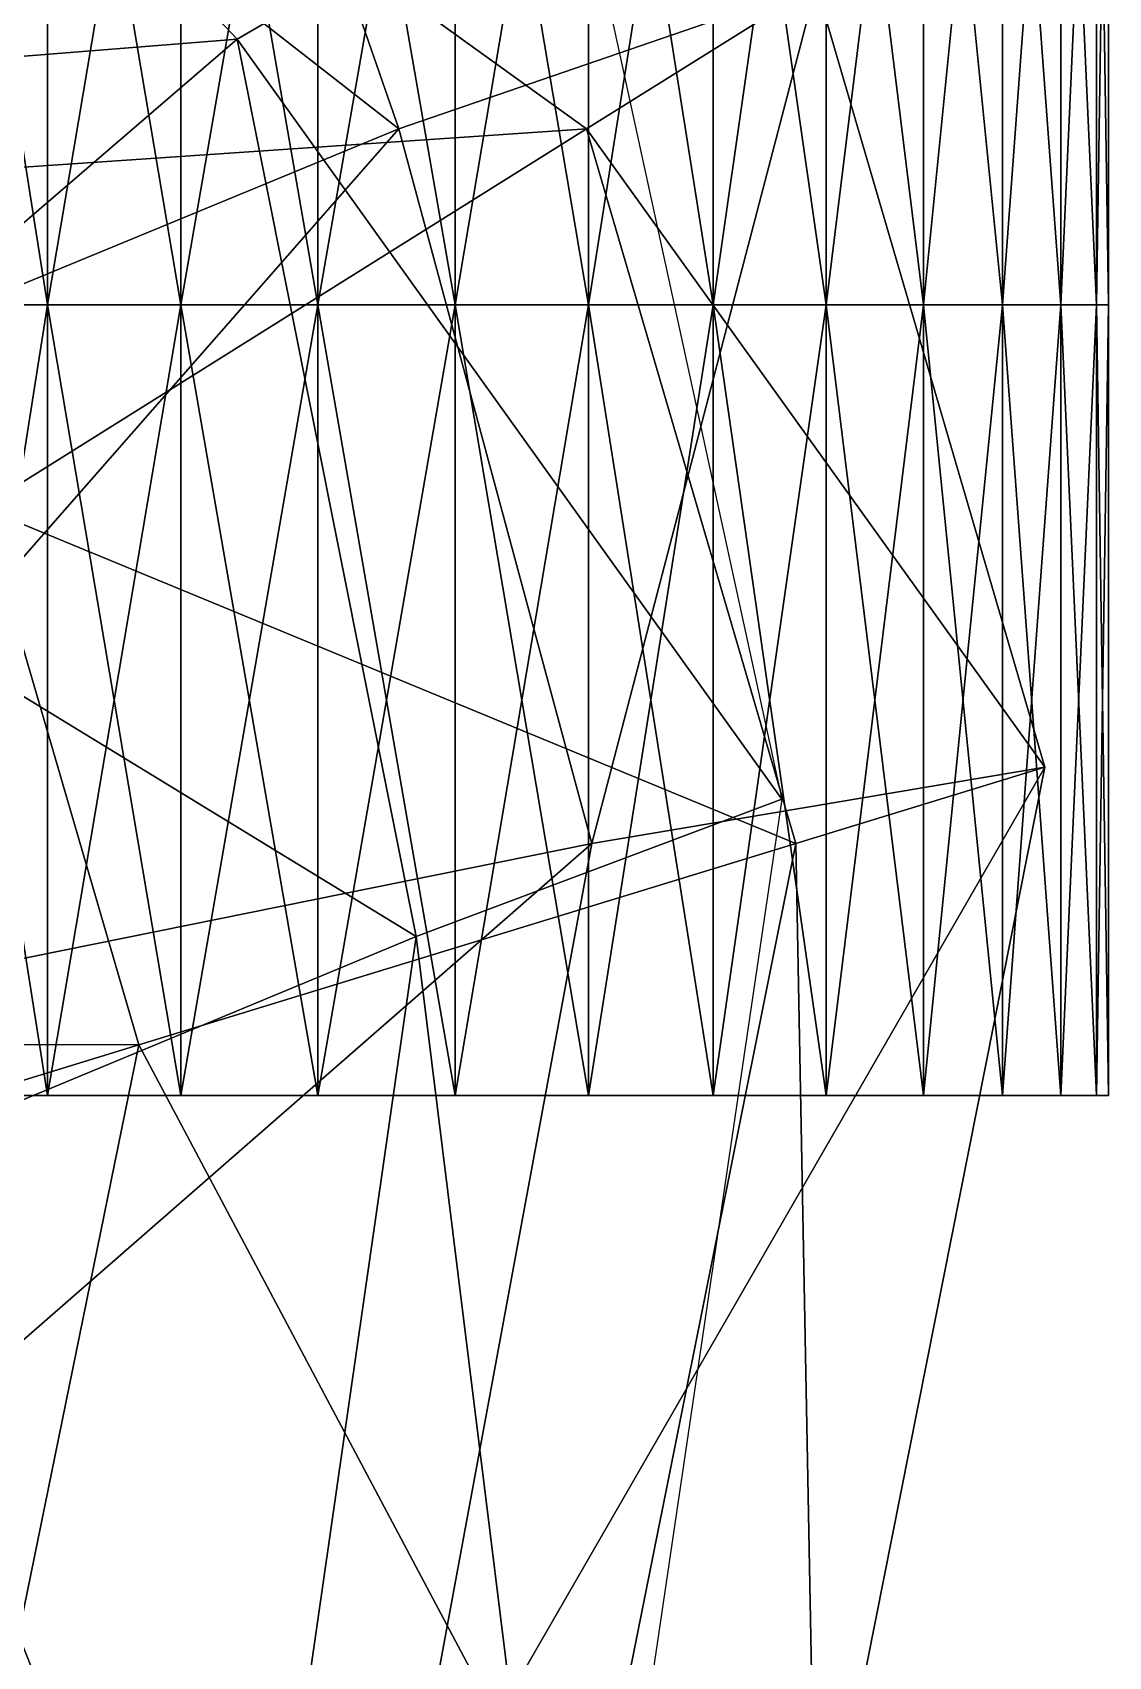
# Model space of a CAD drawing. Header units: metres. Extents: x -2.13 to 2.13, y -3.02 to 3.
# Drawn here: x 1.1074 to 1.1686, y 0.5131 to 0.6055 of the extents above; entities that cross this region are included whole.
import ezdxf

# ---------------------------------------------------------------- set-up
doc = ezdxf.new("R2010")
doc.units = ezdxf.units.M

msp = doc.modelspace()

# ---------------------------------------------------------------- linework, layer by layer
at = {"layer": 'Cylinder 4'}
for points in [[(1.1011, 0.59, 1.071221), (1.108209, 0.635, 1.074536), (1.108209, 0.59, 1.074536)], [(1.1011, 0.59, 1.071221), (1.1011, 0.635, 1.071221), (1.108209, 0.635, 1.074536)], [(1.108209, 0.59, 0.989964), (1.1011, 0.635, 0.993279), (1.1011, 0.59, 0.993279)], [(1.108209, 0.59, 0.989964), (1.108209, 0.635, 0.989964), (1.1011, 0.635, 0.993279)], [(1.108209, 0.59, 1.074536), (1.115786, 0.635, 1.076566), (1.115786, 0.59, 1.076566)], [(1.108209, 0.59, 1.074536), (1.108209, 0.635, 1.074536), (1.115786, 0.635, 1.076566)], [(1.115786, 0.59, 0.987934), (1.108209, 0.635, 0.989964), (1.108209, 0.59, 0.989964)], [(1.115786, 0.59, 0.987934), (1.115786, 0.635, 0.987934), (1.108209, 0.635, 0.989964)], [(1.115786, 0.59, 1.076566), (1.1236, 0.635, 1.07725), (1.1236, 0.59, 1.07725)], [(1.115786, 0.59, 1.076566), (1.115786, 0.635, 1.076566), (1.1236, 0.635, 1.07725)], [(1.1236, 0.59, 0.98725), (1.115786, 0.635, 0.987934), (1.115786, 0.59, 0.987934)], [(1.1236, 0.59, 0.98725), (1.1236, 0.635, 0.98725), (1.115786, 0.635, 0.987934)], [(1.131414, 0.59, 0.987934), (1.1236, 0.635, 0.98725), (1.1236, 0.59, 0.98725)], [(1.131414, 0.59, 0.987934), (1.131414, 0.635, 0.987934), (1.1236, 0.635, 0.98725)], [(1.1236, 0.59, 1.07725), (1.131414, 0.635, 1.076566), (1.131414, 0.59, 1.076566)], [(1.1236, 0.59, 1.07725), (1.1236, 0.635, 1.07725), (1.131414, 0.635, 1.076566)], [(1.138991, 0.59, 0.989964), (1.131414, 0.635, 0.987934), (1.131414, 0.59, 0.987934)], [(1.138991, 0.59, 0.989964), (1.138991, 0.635, 0.989964), (1.131414, 0.635, 0.987934)], [(1.131414, 0.59, 1.076566), (1.138991, 0.635, 1.074536), (1.138991, 0.59, 1.074536)], [(1.131414, 0.59, 1.076566), (1.131414, 0.635, 1.076566), (1.138991, 0.635, 1.074536)], [(1.1461, 0.59, 0.993279), (1.138991, 0.635, 0.989964), (1.138991, 0.59, 0.989964)], [(1.1461, 0.59, 0.993279), (1.1461, 0.635, 0.993279), (1.138991, 0.635, 0.989964)], [(1.138991, 0.59, 1.074536), (1.1461, 0.635, 1.071221), (1.1461, 0.59, 1.071221)], [(1.138991, 0.59, 1.074536), (1.138991, 0.635, 1.074536), (1.1461, 0.635, 1.071221)], [(1.152525, 0.59, 0.997778), (1.1461, 0.635, 0.993279), (1.1461, 0.59, 0.993279)], [(1.152525, 0.59, 0.997778), (1.152525, 0.635, 0.997778), (1.1461, 0.635, 0.993279)], [(1.1461, 0.59, 1.071221), (1.152525, 0.635, 1.066722), (1.152525, 0.59, 1.066722)], [(1.1461, 0.59, 1.071221), (1.1461, 0.635, 1.071221), (1.152525, 0.635, 1.066722)], [(1.158072, 0.59, 1.003325), (1.152525, 0.635, 0.997778), (1.152525, 0.59, 0.997778)], [(1.158072, 0.59, 1.003325), (1.158072, 0.635, 1.003325), (1.152525, 0.635, 0.997778)], [(1.152525, 0.59, 1.066722), (1.158072, 0.635, 1.061176), (1.158072, 0.59, 1.061175)], [(1.152525, 0.59, 1.066722), (1.152525, 0.635, 1.066722), (1.158072, 0.635, 1.061176)], [(1.162571, 0.59, 1.00975), (1.158072, 0.635, 1.003325), (1.158072, 0.59, 1.003325)], [(1.162571, 0.59, 1.00975), (1.162571, 0.635, 1.00975), (1.158072, 0.635, 1.003325)], [(1.158072, 0.59, 1.061175), (1.162571, 0.635, 1.05475), (1.162571, 0.59, 1.05475)], [(1.158072, 0.59, 1.061175), (1.158072, 0.635, 1.061176), (1.162571, 0.635, 1.05475)], [(1.165886, 0.59, 1.016859), (1.162571, 0.635, 1.00975), (1.162571, 0.59, 1.00975)], [(1.165886, 0.59, 1.016859), (1.165886, 0.635, 1.016859), (1.162571, 0.635, 1.00975)], [(1.162571, 0.59, 1.05475), (1.165886, 0.635, 1.047641), (1.165886, 0.59, 1.047641)], [(1.162571, 0.59, 1.05475), (1.162571, 0.635, 1.05475), (1.165886, 0.635, 1.047641)], [(1.167916, 0.59, 1.024436), (1.165886, 0.635, 1.016859), (1.165886, 0.59, 1.016859)], [(1.167916, 0.59, 1.024436), (1.167916, 0.635, 1.024436), (1.165886, 0.635, 1.016859)], [(1.165886, 0.59, 1.047641), (1.167916, 0.635, 1.040064), (1.167916, 0.59, 1.040064)], [(1.165886, 0.59, 1.047641), (1.165886, 0.635, 1.047641), (1.167916, 0.635, 1.040064)], [(1.1686, 0.59, 1.03225), (1.167916, 0.635, 1.024436), (1.167916, 0.59, 1.024436)], [(1.1686, 0.59, 1.03225), (1.1686, 0.635, 1.03225), (1.167916, 0.635, 1.024436)], [(1.167916, 0.59, 1.040064), (1.1686, 0.635, 1.03225), (1.1686, 0.59, 1.03225)], [(1.167916, 0.59, 1.040064), (1.167916, 0.635, 1.040064), (1.1686, 0.635, 1.03225)], [(1.1011, 0.545, 1.071221), (1.108209, 0.59, 1.074536), (1.108209, 0.545, 1.074536)], [(1.1011, 0.545, 1.071221), (1.1011, 0.59, 1.071221), (1.108209, 0.59, 1.074536)], [(1.108209, 0.545, 0.989964), (1.1011, 0.59, 0.993279), (1.1011, 0.545, 0.993279)], [(1.108209, 0.545, 0.989964), (1.108209, 0.59, 0.989964), (1.1011, 0.59, 0.993279)], [(1.108209, 0.545, 1.074536), (1.115786, 0.59, 1.076566), (1.115786, 0.545, 1.076566)], [(1.108209, 0.545, 1.074536), (1.108209, 0.59, 1.074536), (1.115786, 0.59, 1.076566)], [(1.115786, 0.545, 0.987934), (1.108209, 0.59, 0.989964), (1.108209, 0.545, 0.989964)], [(1.115786, 0.545, 0.987934), (1.115786, 0.59, 0.987934), (1.108209, 0.59, 0.989964)], [(1.115786, 0.545, 1.076566), (1.1236, 0.59, 1.07725), (1.1236, 0.545, 1.07725)], [(1.115786, 0.545, 1.076566), (1.115786, 0.59, 1.076566), (1.1236, 0.59, 1.07725)], [(1.1236, 0.545, 0.98725), (1.115786, 0.59, 0.987934), (1.115786, 0.545, 0.987934)], [(1.1236, 0.545, 0.98725), (1.1236, 0.59, 0.98725), (1.115786, 0.59, 0.987934)], [(1.131414, 0.545, 0.987934), (1.1236, 0.59, 0.98725), (1.1236, 0.545, 0.98725)], [(1.131414, 0.545, 0.987934), (1.131414, 0.59, 0.987934), (1.1236, 0.59, 0.98725)], [(1.1236, 0.545, 1.07725), (1.131414, 0.59, 1.076566), (1.131414, 0.545, 1.076566)], [(1.1236, 0.545, 1.07725), (1.1236, 0.59, 1.07725), (1.131414, 0.59, 1.076566)], [(1.138991, 0.545, 0.989964), (1.131414, 0.59, 0.987934), (1.131414, 0.545, 0.987934)], [(1.138991, 0.545, 0.989964), (1.138991, 0.59, 0.989964), (1.131414, 0.59, 0.987934)], [(1.131414, 0.545, 1.076566), (1.138991, 0.59, 1.074536), (1.138991, 0.545, 1.074536)], [(1.131414, 0.545, 1.076566), (1.131414, 0.59, 1.076566), (1.138991, 0.59, 1.074536)], [(1.1461, 0.545, 0.993279), (1.138991, 0.59, 0.989964), (1.138991, 0.545, 0.989964)], [(1.1461, 0.545, 0.993279), (1.1461, 0.59, 0.993279), (1.138991, 0.59, 0.989964)], [(1.138991, 0.545, 1.074536), (1.1461, 0.59, 1.071221), (1.1461, 0.545, 1.071221)], [(1.138991, 0.545, 1.074536), (1.138991, 0.59, 1.074536), (1.1461, 0.59, 1.071221)], [(1.152525, 0.545, 0.997778), (1.1461, 0.59, 0.993279), (1.1461, 0.545, 0.993279)], [(1.152525, 0.545, 0.997778), (1.152525, 0.59, 0.997778), (1.1461, 0.59, 0.993279)], [(1.1461, 0.545, 1.071221), (1.152525, 0.59, 1.066722), (1.152525, 0.545, 1.066722)], [(1.1461, 0.545, 1.071221), (1.1461, 0.59, 1.071221), (1.152525, 0.59, 1.066722)], [(1.158072, 0.545, 1.003325), (1.152525, 0.59, 0.997778), (1.152525, 0.545, 0.997778)], [(1.158072, 0.545, 1.003325), (1.158072, 0.59, 1.003325), (1.152525, 0.59, 0.997778)], [(1.152525, 0.545, 1.066722), (1.158072, 0.59, 1.061175), (1.158072, 0.545, 1.061175)], [(1.152525, 0.545, 1.066722), (1.152525, 0.59, 1.066722), (1.158072, 0.59, 1.061175)], [(1.162571, 0.545, 1.00975), (1.158072, 0.59, 1.003325), (1.158072, 0.545, 1.003325)], [(1.162571, 0.545, 1.00975), (1.162571, 0.59, 1.00975), (1.158072, 0.59, 1.003325)], [(1.158072, 0.545, 1.061175), (1.162571, 0.59, 1.05475), (1.162571, 0.545, 1.05475)], [(1.158072, 0.545, 1.061175), (1.158072, 0.59, 1.061175), (1.162571, 0.59, 1.05475)], [(1.165886, 0.545, 1.016859), (1.162571, 0.59, 1.00975), (1.162571, 0.545, 1.00975)], [(1.165886, 0.545, 1.016859), (1.165886, 0.59, 1.016859), (1.162571, 0.59, 1.00975)], [(1.162571, 0.545, 1.05475), (1.165886, 0.59, 1.047641), (1.165886, 0.545, 1.047641)], [(1.162571, 0.545, 1.05475), (1.162571, 0.59, 1.05475), (1.165886, 0.59, 1.047641)], [(1.167916, 0.545, 1.024436), (1.165886, 0.59, 1.016859), (1.165886, 0.545, 1.016859)], [(1.167916, 0.545, 1.024436), (1.167916, 0.59, 1.024436), (1.165886, 0.59, 1.016859)], [(1.165886, 0.545, 1.047641), (1.167916, 0.59, 1.040064), (1.167916, 0.545, 1.040064)], [(1.165886, 0.545, 1.047641), (1.165886, 0.59, 1.047641), (1.167916, 0.59, 1.040064)], [(1.1686, 0.545, 1.03225), (1.167916, 0.59, 1.024436), (1.167916, 0.545, 1.024436)], [(1.1686, 0.545, 1.03225), (1.1686, 0.59, 1.03225), (1.167916, 0.59, 1.024436)], [(1.167916, 0.545, 1.040064), (1.1686, 0.59, 1.03225), (1.1686, 0.545, 1.03225)], [(1.167916, 0.545, 1.040064), (1.167916, 0.59, 1.040064), (1.1686, 0.59, 1.03225)], [(1.1236, 0.545, 1.03225), (1.0786, 0.545, 1.03225), (1.079284, 0.545, 1.040064)], [(1.1236, 0.545, 1.03225), (1.0786, 0.545, 1.03225), (1.1236, 0.545, 1.03225)], [(1.1236, 0.545, 1.03225), (1.079284, 0.545, 1.024436), (1.0786, 0.545, 1.03225)], [(1.1236, 0.545, 1.03225), (1.079284, 0.545, 1.040064), (1.081314, 0.545, 1.047641)], [(1.1236, 0.545, 1.03225), (1.079284, 0.545, 1.040064), (1.1236, 0.545, 1.03225)], [(1.1236, 0.545, 1.03225), (1.079284, 0.545, 1.024436), (1.1236, 0.545, 1.03225)], [(1.1236, 0.545, 1.03225), (1.081314, 0.545, 1.016859), (1.079284, 0.545, 1.024436)], [(1.1236, 0.545, 1.03225), (1.081314, 0.545, 1.047641), (1.084629, 0.545, 1.05475)], [(1.1236, 0.545, 1.03225), (1.081314, 0.545, 1.047641), (1.1236, 0.545, 1.03225)], [(1.1236, 0.545, 1.03225), (1.081314, 0.545, 1.016859), (1.1236, 0.545, 1.03225)], [(1.1236, 0.545, 1.03225), (1.084629, 0.545, 1.00975), (1.081314, 0.545, 1.016859)], [(1.1236, 0.545, 1.03225), (1.084629, 0.545, 1.05475), (1.089128, 0.545, 1.061175)], [(1.1236, 0.545, 1.03225), (1.084629, 0.545, 1.05475), (1.1236, 0.545, 1.03225)], [(1.1236, 0.545, 1.03225), (1.084629, 0.545, 1.00975), (1.1236, 0.545, 1.03225)], [(1.1236, 0.545, 1.03225), (1.089128, 0.545, 1.003325), (1.084629, 0.545, 1.00975)], [(1.1236, 0.545, 1.03225), (1.089128, 0.545, 1.061175), (1.094675, 0.545, 1.066722)], [(1.1236, 0.545, 1.03225), (1.089128, 0.545, 1.061175), (1.1236, 0.545, 1.03225)], [(1.1236, 0.545, 1.03225), (1.089128, 0.545, 1.003325), (1.1236, 0.545, 1.03225)], [(1.1236, 0.545, 1.03225), (1.094675, 0.545, 0.997778), (1.089128, 0.545, 1.003325)], [(1.1236, 0.545, 1.03225), (1.094675, 0.545, 1.066722), (1.1011, 0.545, 1.071221)], [(1.1236, 0.545, 1.03225), (1.094675, 0.545, 1.066722), (1.1236, 0.545, 1.03225)], [(1.1236, 0.545, 1.03225), (1.094675, 0.545, 0.997778), (1.1236, 0.545, 1.03225)], [(1.1236, 0.545, 1.03225), (1.1011, 0.545, 0.993279), (1.094675, 0.545, 0.997778)], [(1.1236, 0.545, 1.03225), (1.1011, 0.545, 1.071221), (1.108209, 0.545, 1.074536)], [(1.1011, 0.545, 1.071221), (1.108209, 0.545, 1.074536), (1.108209, 0.545, 1.074536)], [(1.1011, 0.545, 1.071221), (1.1011, 0.545, 1.071221), (1.108209, 0.545, 1.074536)], [(1.1236, 0.545, 1.03225), (1.1011, 0.545, 1.071221), (1.1236, 0.545, 1.03225)], [(1.1236, 0.545, 1.03225), (1.1011, 0.545, 0.993279), (1.1236, 0.545, 1.03225)], [(1.1236, 0.545, 1.03225), (1.108209, 0.545, 0.989964), (1.1011, 0.545, 0.993279)], [(1.108209, 0.545, 0.989964), (1.1011, 0.545, 0.993279), (1.1011, 0.545, 0.993279)], [(1.108209, 0.545, 0.989964), (1.108209, 0.545, 0.989964), (1.1011, 0.545, 0.993279)], [(1.1236, 0.545, 1.03225), (1.108209, 0.545, 1.074536), (1.115786, 0.545, 1.076566)], [(1.108209, 0.545, 1.074536), (1.115786, 0.545, 1.076566), (1.115786, 0.545, 1.076566)], [(1.108209, 0.545, 1.074536), (1.108209, 0.545, 1.074536), (1.115786, 0.545, 1.076566)], [(1.1236, 0.545, 1.03225), (1.108209, 0.545, 1.074536), (1.1236, 0.545, 1.03225)], [(1.1236, 0.545, 1.03225), (1.108209, 0.545, 0.989964), (1.1236, 0.545, 1.03225)], [(1.1236, 0.545, 1.03225), (1.115786, 0.545, 0.987934), (1.108209, 0.545, 0.989964)], [(1.115786, 0.545, 0.987934), (1.108209, 0.545, 0.989964), (1.108209, 0.545, 0.989964)], [(1.115786, 0.545, 0.987934), (1.115786, 0.545, 0.987934), (1.108209, 0.545, 0.989964)], [(1.1236, 0.545, 1.03225), (1.115786, 0.545, 1.076566), (1.1236, 0.545, 1.07725)], [(1.115786, 0.545, 1.076566), (1.1236, 0.545, 1.07725), (1.1236, 0.545, 1.07725)], [(1.115786, 0.545, 1.076566), (1.115786, 0.545, 1.076566), (1.1236, 0.545, 1.07725)], [(1.1236, 0.545, 1.03225), (1.115786, 0.545, 1.076566), (1.1236, 0.545, 1.03225)], [(1.1236, 0.545, 1.03225), (1.115786, 0.545, 0.987934), (1.1236, 0.545, 1.03225)], [(1.1236, 0.545, 1.03225), (1.1236, 0.545, 0.98725), (1.115786, 0.545, 0.987934)], [(1.1236, 0.545, 0.98725), (1.115786, 0.545, 0.987934), (1.115786, 0.545, 0.987934)], [(1.1236, 0.545, 0.98725), (1.1236, 0.545, 0.98725), (1.115786, 0.545, 0.987934)], [(1.1236, 0.545, 1.03225), (1.1236, 0.545, 1.07725), (1.1236, 0.545, 1.03225)], [(1.1236, 0.545, 1.03225), (1.1236, 0.545, 0.98725), (1.1236, 0.545, 1.03225)], [(1.1236, 0.545, 1.03225), (1.131414, 0.545, 0.987934), (1.1236, 0.545, 0.98725)], [(1.131414, 0.545, 0.987934), (1.1236, 0.545, 0.98725), (1.1236, 0.545, 0.98725)], [(1.131414, 0.545, 0.987934), (1.131414, 0.545, 0.987934), (1.1236, 0.545, 0.98725)], [(1.1236, 0.545, 1.03225), (1.131414, 0.545, 0.987934), (1.1236, 0.545, 1.03225)], [(1.1236, 0.545, 1.03225), (1.138991, 0.545, 0.989964), (1.131414, 0.545, 0.987934)], [(1.1236, 0.545, 1.03225), (1.138991, 0.545, 0.989964), (1.1236, 0.545, 1.03225)], [(1.1236, 0.545, 1.03225), (1.1461, 0.545, 0.993279), (1.138991, 0.545, 0.989964)], [(1.1236, 0.545, 1.03225), (1.1461, 0.545, 0.993279), (1.1236, 0.545, 1.03225)], [(1.1236, 0.545, 1.03225), (1.152525, 0.545, 0.997778), (1.1461, 0.545, 0.993279)], [(1.1236, 0.545, 1.03225), (1.152525, 0.545, 0.997778), (1.1236, 0.545, 1.03225)], [(1.1236, 0.545, 1.03225), (1.158072, 0.545, 1.003325), (1.152525, 0.545, 0.997778)], [(1.1236, 0.545, 1.03225), (1.158072, 0.545, 1.003325), (1.1236, 0.545, 1.03225)], [(1.1236, 0.545, 1.03225), (1.162571, 0.545, 1.00975), (1.158072, 0.545, 1.003325)], [(1.1236, 0.545, 1.03225), (1.162571, 0.545, 1.00975), (1.1236, 0.545, 1.03225)], [(1.1236, 0.545, 1.03225), (1.165886, 0.545, 1.016859), (1.162571, 0.545, 1.00975)], [(1.1236, 0.545, 1.03225), (1.165886, 0.545, 1.016859), (1.1236, 0.545, 1.03225)], [(1.1236, 0.545, 1.03225), (1.167916, 0.545, 1.024436), (1.165886, 0.545, 1.016859)], [(1.1236, 0.545, 1.03225), (1.167916, 0.545, 1.024436), (1.1236, 0.545, 1.03225)], [(1.1236, 0.545, 1.03225), (1.1686, 0.545, 1.03225), (1.167916, 0.545, 1.024436)], [(1.1236, 0.545, 1.03225), (1.1686, 0.545, 1.03225), (1.1236, 0.545, 1.03225)], [(1.1236, 0.545, 1.03225), (1.167916, 0.545, 1.040064), (1.1686, 0.545, 1.03225)], [(1.1236, 0.545, 1.03225), (1.167916, 0.545, 1.040064), (1.1236, 0.545, 1.03225)], [(1.1236, 0.545, 1.03225), (1.165886, 0.545, 1.047641), (1.167916, 0.545, 1.040064)], [(1.1236, 0.545, 1.03225), (1.165886, 0.545, 1.047641), (1.1236, 0.545, 1.03225)], [(1.1236, 0.545, 1.03225), (1.162571, 0.545, 1.05475), (1.165886, 0.545, 1.047641)], [(1.1236, 0.545, 1.03225), (1.162571, 0.545, 1.05475), (1.1236, 0.545, 1.03225)], [(1.1236, 0.545, 1.03225), (1.158072, 0.545, 1.061175), (1.162571, 0.545, 1.05475)], [(1.1236, 0.545, 1.03225), (1.158072, 0.545, 1.061175), (1.1236, 0.545, 1.03225)], [(1.1236, 0.545, 1.03225), (1.152525, 0.545, 1.066722), (1.158072, 0.545, 1.061175)], [(1.1236, 0.545, 1.03225), (1.152525, 0.545, 1.066722), (1.1236, 0.545, 1.03225)], [(1.1236, 0.545, 1.03225), (1.1461, 0.545, 1.071221), (1.152525, 0.545, 1.066722)], [(1.1236, 0.545, 1.03225), (1.1461, 0.545, 1.071221), (1.1236, 0.545, 1.03225)], [(1.1236, 0.545, 1.03225), (1.138991, 0.545, 1.074536), (1.1461, 0.545, 1.071221)], [(1.1236, 0.545, 1.03225), (1.138991, 0.545, 1.074536), (1.1236, 0.545, 1.03225)], [(1.1236, 0.545, 1.03225), (1.131414, 0.545, 1.076566), (1.138991, 0.545, 1.074536)], [(1.1236, 0.545, 1.03225), (1.131414, 0.545, 1.076566), (1.1236, 0.545, 1.03225)], [(1.1236, 0.545, 1.03225), (1.1236, 0.545, 1.07725), (1.131414, 0.545, 1.076566)], [(1.1236, 0.545, 1.07725), (1.131414, 0.545, 1.076566), (1.131414, 0.545, 1.076566)], [(1.1236, 0.545, 1.07725), (1.1236, 0.545, 1.07725), (1.131414, 0.545, 1.076566)], [(1.138991, 0.545, 0.989964), (1.131414, 0.545, 0.987934), (1.131414, 0.545, 0.987934)], [(1.138991, 0.545, 0.989964), (1.138991, 0.545, 0.989964), (1.131414, 0.545, 0.987934)], [(1.131414, 0.545, 1.076566), (1.138991, 0.545, 1.074536), (1.138991, 0.545, 1.074536)], [(1.131414, 0.545, 1.076566), (1.131414, 0.545, 1.076566), (1.138991, 0.545, 1.074536)], [(1.1461, 0.545, 0.993279), (1.138991, 0.545, 0.989964), (1.138991, 0.545, 0.989964)], [(1.1461, 0.545, 0.993279), (1.1461, 0.545, 0.993279), (1.138991, 0.545, 0.989964)], [(1.138991, 0.545, 1.074536), (1.1461, 0.545, 1.071221), (1.1461, 0.545, 1.071221)], [(1.138991, 0.545, 1.074536), (1.138991, 0.545, 1.074536), (1.1461, 0.545, 1.071221)], [(1.152525, 0.545, 0.997778), (1.1461, 0.545, 0.993279), (1.1461, 0.545, 0.993279)], [(1.152525, 0.545, 0.997778), (1.152525, 0.545, 0.997778), (1.1461, 0.545, 0.993279)], [(1.1461, 0.545, 1.071221), (1.152525, 0.545, 1.066722), (1.152525, 0.545, 1.066722)], [(1.1461, 0.545, 1.071221), (1.1461, 0.545, 1.071221), (1.152525, 0.545, 1.066722)], [(1.158072, 0.545, 1.003325), (1.152525, 0.545, 0.997778), (1.152525, 0.545, 0.997778)], [(1.158072, 0.545, 1.003325), (1.158072, 0.545, 1.003325), (1.152525, 0.545, 0.997778)], [(1.152525, 0.545, 1.066722), (1.158072, 0.545, 1.061175), (1.158072, 0.545, 1.061175)], [(1.152525, 0.545, 1.066722), (1.152525, 0.545, 1.066722), (1.158072, 0.545, 1.061175)], [(1.162571, 0.545, 1.00975), (1.158072, 0.545, 1.003325), (1.158072, 0.545, 1.003325)], [(1.162571, 0.545, 1.00975), (1.162571, 0.545, 1.00975), (1.158072, 0.545, 1.003325)], [(1.158072, 0.545, 1.061175), (1.162571, 0.545, 1.05475), (1.162571, 0.545, 1.05475)], [(1.158072, 0.545, 1.061175), (1.158072, 0.545, 1.061175), (1.162571, 0.545, 1.05475)], [(1.165886, 0.545, 1.016859), (1.162571, 0.545, 1.00975), (1.162571, 0.545, 1.00975)], [(1.165886, 0.545, 1.016859), (1.165886, 0.545, 1.016859), (1.162571, 0.545, 1.00975)], [(1.162571, 0.545, 1.05475), (1.165886, 0.545, 1.047641), (1.165886, 0.545, 1.047641)], [(1.162571, 0.545, 1.05475), (1.162571, 0.545, 1.05475), (1.165886, 0.545, 1.047641)], [(1.167916, 0.545, 1.024436), (1.165886, 0.545, 1.016859), (1.165886, 0.545, 1.016859)], [(1.167916, 0.545, 1.024436), (1.167916, 0.545, 1.024436), (1.165886, 0.545, 1.016859)], [(1.165886, 0.545, 1.047641), (1.167916, 0.545, 1.040064), (1.167916, 0.545, 1.040064)], [(1.165886, 0.545, 1.047641), (1.165886, 0.545, 1.047641), (1.167916, 0.545, 1.040064)], [(1.1686, 0.545, 1.03225), (1.167916, 0.545, 1.024436), (1.167916, 0.545, 1.024436)], [(1.1686, 0.545, 1.03225), (1.1686, 0.545, 1.03225), (1.167916, 0.545, 1.024436)], [(1.167916, 0.545, 1.040064), (1.1686, 0.545, 1.03225), (1.1686, 0.545, 1.03225)], [(1.167916, 0.545, 1.040064), (1.167916, 0.545, 1.040064), (1.1686, 0.545, 1.03225)]]:
    msp.add_3dface(points, dxfattribs=at)
at = {"layer": 'Fighter Parent 2'}
for points in [[(1.067866, 0.601051, 1.080879), (1.091247, 0.63442, 1.052903), (1.119005, 0.60513, 1.051412)], [(1.091247, 0.63442, 1.052903), (1.138164, 0.616274, 1), (1.119005, 0.60513, 1.051412)], [(1.119005, 0.60513, 1.051412), (1.138164, 0.616274, 1), (1.15, 0.561875, 1)], [(1.067866, 0.601051, 1.080879), (1.119005, 0.60513, 1.051412), (1.088512, 0.578915, 1.079554)], [(1.088512, 0.578915, 1.079554), (1.119005, 0.60513, 1.051412), (1.129199, 0.554056, 1.048813)], [(1.119005, 0.60513, 1.051412), (1.15, 0.561875, 1), (1.129199, 0.554056, 1.048813)], [(1.088512, 0.578915, 1.079554), (1.129199, 0.554056, 1.048813), (1.096094, 0.540315, 1.077244)], [(1.129199, 0.554056, 1.048813), (1.15, 0.561875, 1), (1.138164, 0.481695, 1)], [(1.096094, 0.540315, 1.077244), (1.129199, 0.554056, 1.048813), (1.119005, 0.483258, 1.045395)], [(1.129199, 0.554056, 1.048813), (1.138164, 0.481695, 1), (1.119005, 0.483258, 1.045395)], [(1.096094, 0.540315, 1.077244), (1.119005, 0.483258, 1.045395), (1.088512, 0.488517, 1.074206)]]:
    msp.add_3dface(points, dxfattribs=at)
at = {"layer": 'Sphere 6'}
for points in [[(1.116506, 0.633733, 1.01485), (1.098298, 0.623364, 1.009595), (1.128208, 0.600034, 1.009733)], [(1.116506, 0.633733, 1.01485), (1.128208, 0.600034, 1.009733), (1.151955, 0.60821, 1.01485)], [(1.098298, 0.623364, 1.009595), (1.075965, 0.578481, 1.006917), (1.128208, 0.600034, 1.009733)], [(1.08009, 0.596028, 1.022907), (1.106491, 0.623364, 1.020105), (1.138894, 0.600034, 1.019967)], [(1.106491, 0.623364, 1.020105), (1.151955, 0.60821, 1.01485), (1.138894, 0.600034, 1.019967)], [(1.151955, 0.60821, 1.01485), (1.128208, 0.600034, 1.009733), (1.139193, 0.559351, 1.009974)], [(1.138894, 0.600034, 1.019967), (1.151955, 0.60821, 1.01485), (1.164974, 0.563702, 1.01485)], [(1.151955, 0.60821, 1.01485), (1.139193, 0.559351, 1.009974), (1.164974, 0.563702, 1.01485)], [(1.128208, 0.600034, 1.009733), (1.075965, 0.578481, 1.006917), (1.082474, 0.547882, 1.007131)], [(1.08009, 0.596028, 1.022907), (1.138894, 0.600034, 1.019967), (1.104461, 0.578481, 1.022784)], [(1.128208, 0.600034, 1.009733), (1.082474, 0.547882, 1.007131), (1.139193, 0.559351, 1.009974)], [(1.104461, 0.578481, 1.022784), (1.138894, 0.600034, 1.019967), (1.150795, 0.559351, 1.019726)], [(1.138894, 0.600034, 1.019967), (1.164974, 0.563702, 1.01485), (1.150795, 0.559351, 1.019726)], [(1.05578, 0.548009, 1.023977), (1.104461, 0.578481, 1.022784), (1.113412, 0.547882, 1.022569)], [(1.104461, 0.578481, 1.022784), (1.150795, 0.559351, 1.019726), (1.113412, 0.547882, 1.022569)], [(1.164974, 0.563702, 1.01485), (1.128208, 0.499912, 1.010314), (1.151955, 0.4981, 1.01485)], [(1.164974, 0.563702, 1.01485), (1.139193, 0.559351, 1.009974), (1.128208, 0.499912, 1.010314)], [(1.150795, 0.559351, 1.019726), (1.164974, 0.563702, 1.01485), (1.151955, 0.4981, 1.01485)], [(1.139193, 0.559351, 1.009974), (1.075965, 0.504155, 1.007432), (1.128208, 0.499912, 1.010314)], [(1.139193, 0.559351, 1.009974), (1.082474, 0.547882, 1.007131), (1.075965, 0.504155, 1.007432)], [(1.113412, 0.547882, 1.022569), (1.150795, 0.559351, 1.019726), (1.138894, 0.499912, 1.019386)], [(1.150795, 0.559351, 1.019726), (1.151955, 0.4981, 1.01485), (1.138894, 0.499912, 1.019386)], [(1.05578, 0.548009, 1.023977), (1.113412, 0.547882, 1.022569), (1.060561, 0.531666, 1.023897)], [(1.060561, 0.531666, 1.023897), (1.113412, 0.547882, 1.022569), (1.104461, 0.504155, 1.022268)], [(1.113412, 0.547882, 1.022569), (1.138894, 0.499912, 1.019386), (1.104461, 0.504155, 1.022268)]]:
    msp.add_3dface(points, dxfattribs=at)

doc.saveas('drawing.dxf')
